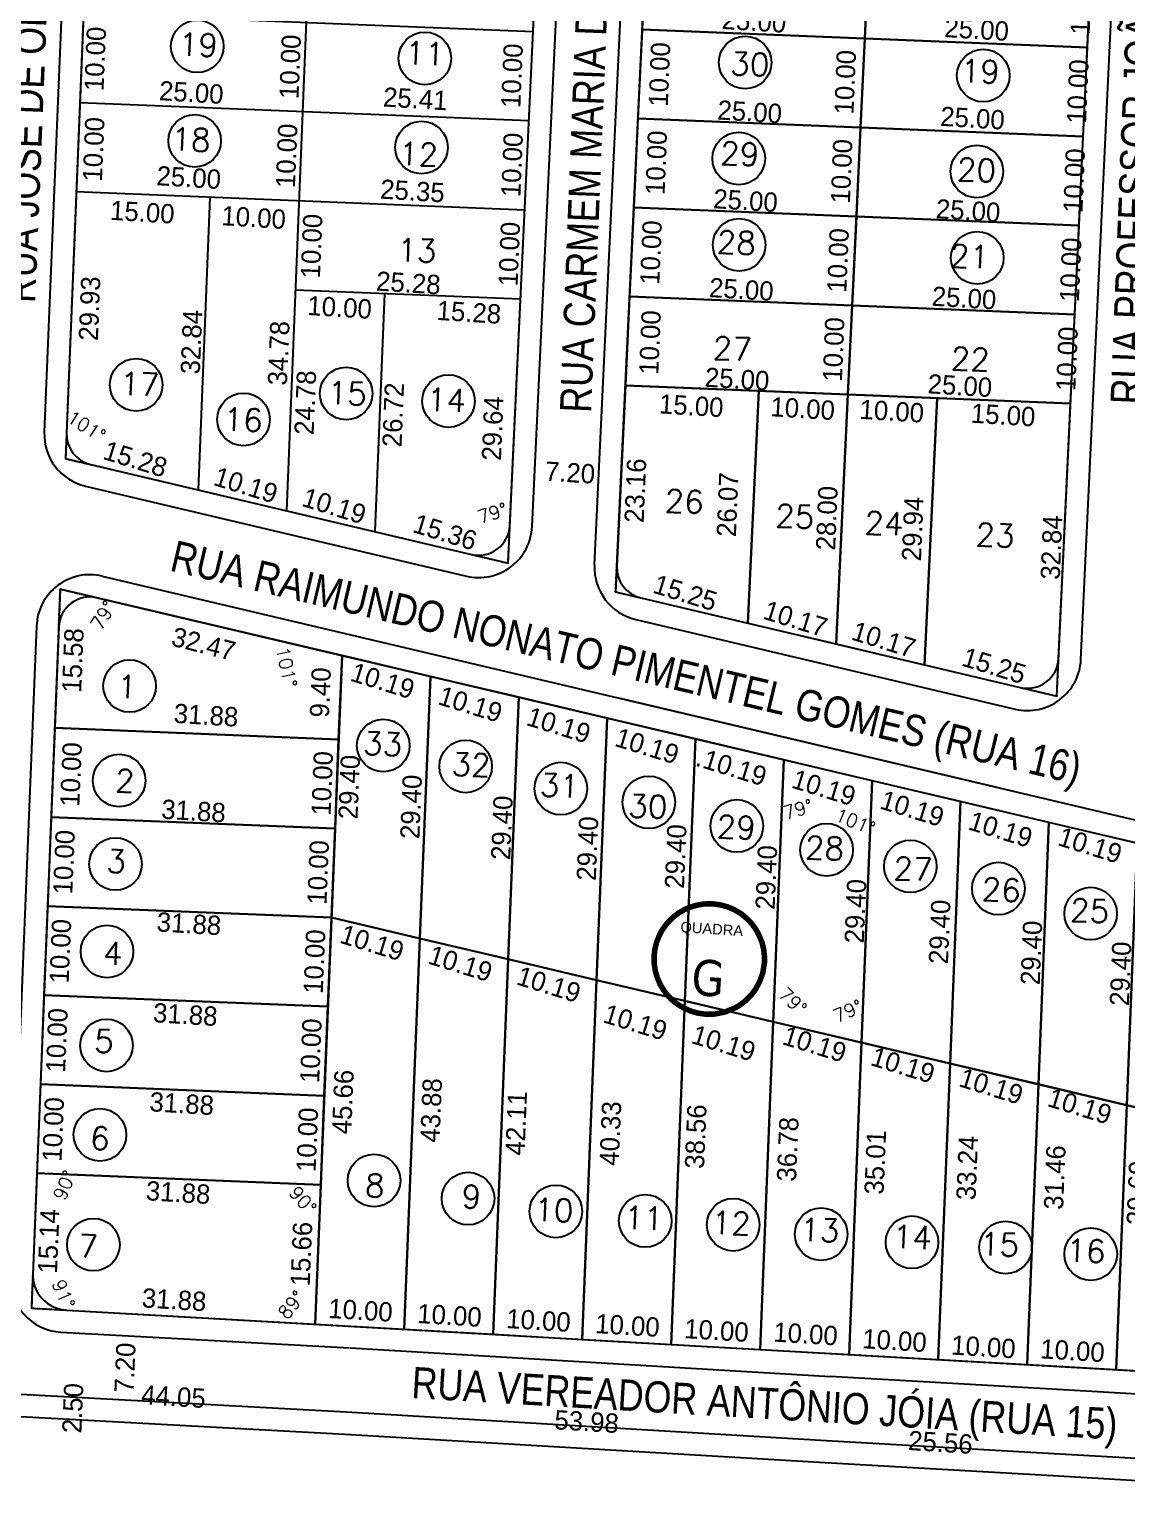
# Model space of a CAD drawing. Header units: millimetres. Extents: x 1794 to 8081, y 409 to 2272.
# Drawn here: x 5347.9 to 5471, y 439.4 to 603.6 of the extents above; entities that cross this region are included whole.
import ezdxf
from ezdxf.enums import TextEntityAlignment as Align

# ---------------------------------------------------------------- set-up
doc = ezdxf.new("R2010")
doc.units = ezdxf.units.MM
doc.linetypes.add('HIDDEN', pattern=[0.375, 0.25, -0.125])
for name, color, linetype in [('03 - CALÇADA', 1, 'Continuous'), ('BOUNDARY A.VERDES', 102, 'Continuous'), ('BOUNDARY LOTES', 2, 'Continuous'), ('boundary quadras', 232, 'Continuous'), ('COT', 8, 'Continuous'), ('Cota', 8, 'Continuous'), ('CURVA_ESQ', 4, 'Continuous'), ('IND_QDª', 6, 'Continuous'), ('LOTE', 2, 'Continuous'), ('NºLOTES', 9, 'Continuous'), ('PROJEÇÃO', 8, 'HIDDEN'), ('QDª', 4, 'Continuous'), ('texto - ruas', 2, 'Continuous')]:
    doc.layers.add(name, color=color, linetype=linetype)
doc.styles.add('arcad1', font='romans.shx')
doc.styles.add('FUTURA', font='')
doc.styles.add('style1', font='tahoma.ttf')
doc.styles.add('T', font='ARIALN.TTF')
doc.styles.get('FUTURA').set_extended_font_data('Futura Lt BT')
doc.dimstyles.new('REGIS', dxfattribs={"dimtxt": 1.5, "dimasz": 0.12, "dimexe": 0, "dimexo": 0, "dimgap": 0, "dimtad": 0, "dimzin": 4, "dimdsep": 46, "dimtxsty": 'arcad1', "dimblk1": 'BOLA', "dimblk2": 'BOLA', "dimsah": 1, "dimcen": 0.12, "dimse1": 1, "dimse2": 1, "dimsd1": 1, "dimsd2": 1, "dimclrd": 256, "dimclre": 8, "dimclrt": 1, "dimadec": 0, "dimazin": 0, "dimtfac": 1.2, "dimtix": 1, "dimtmove": 2, "dimatfit": 3, "dimldrblk": 'BOLA', "dimfxl": 0, "dimfxlon": 1, "dimtvp": 2, "dimtolj": 1, "dimtzin": 4, "dimarcsym": 0})

# ---------------------------------------------------------------- blocks, each defined once
blk = doc.blocks.new('NUM_quadra-flat-2')
at = {"color": 6, "const_width": 0.62}
blk.add_lwpolyline([(0.01, 6.2), (-0.63, 6.17), (-1.38, 6.04), (-2.02, 5.86), (-2.66, 5.6), (-3.4, 5.19), (-3.95, 4.78), (-4.43, 4.34), (-4.78, 3.95), (-5.26, 3.29), (-5.57, 2.73), (-5.9, 1.91), (-6.09, 1.17), (-6.19, 0.42), (-6.18, -0.51), (-6.06, -1.31), (-5.85, -2.04), (-5.52, -2.83), (-5.05, -3.6), (-4.6, -4.16), (-4.11, -4.65), (-3.6, -5.05), (-2.96, -5.45), (-2.05, -5.85), (-1.36, -6.05), (-0.42, -6.19), (0.54, -6.18), (1.7, -5.96), (2.95, -5.46), (3.5, -5.12), (4.05, -4.69), (4.74, -4), (5.16, -3.44), (5.63, -2.59), (5.99, -1.61), (6.19, -0.42), (6.2, 0.21), (6.11, 1.05), (5.94, 1.79), (5.59, 2.67), (5.3, 3.21), (4.84, 3.88), (4.3, 4.47), (3.65, 5.02), (2.81, 5.53), (2.06, 5.85), (1.25, 6.07), (0.42, 6.19)], close=True, dxfattribs=at)
at = {"layer": 'IND_QDª'}
blk.add_circle((0, 0), 6.2, dxfattribs=at)
at = {"color": 3, "insert": (-3.17, 4.21), "char_height": 1.1781, "width": 8.2563, "attachment_point": 1, "rotation": 356.0731, "style": 'style1'}
blk.add_mtext('\\fArial|b0|i0|c0|p34;QUADRA', dxfattribs=at)
at = {"color": 3, "style": 'style1'}
blk.add_attdef('00', text='', height=4.03, rotation=356.0731, dxfattribs=at).set_placement((-0.28, -4.13), align=Align.CENTER)
blk = doc.blocks.new('*D2234')
at = {"layer": 'Defpoints', "color": 0}
for p in [(5397.52, 547.16), (5401.84, 547.94), (5397.54, 544.7), (5401.64, 543.73), (5401.64, 543.73)]:
    blk.add_point(p, dxfattribs=at)
at = {"layer": 'Cota', "color": 1, "insert": (5399.88, 549.34), "char_height": 1.5, "attachment_point": 5, "rotation": 17.4393, "style": 'arcad1'}
blk.add_mtext('\\A1;79°', dxfattribs=at)
blk = doc.blocks.new('BOLA')
for p, q in [((-1, 0), (1, 0)), ((0, -1), (0, 1))]:
    blk.add_line(p, q)
blk.add_circle((0, 0), 0.3)
blk = doc.blocks.new('*D2235')
at = {"layer": 'Defpoints', "color": 0}
for p in [(5352.1, 558.33), (5351.98, 555.45), (5351.98, 555.45), (5354.71, 556.46), (5354.79, 554.79)]:
    blk.add_point(p, dxfattribs=at)
at = {"layer": 'Cota', "color": 1, "insert": (5354.32, 559.07), "char_height": 1.5, "attachment_point": 5, "rotation": 327.1439, "style": 'arcad1'}
blk.add_mtext('\\A1;101°', dxfattribs=at)
blk = doc.blocks.new('*D2252')
at = {"layer": 'Defpoints', "color": 0}
for p in [(5351.39, 540.81), (5350.53, 463.88), (5348.15, 460.15), (5348.15, 460.15), (5497.08, 451.71)]:
    blk.add_point(p, dxfattribs=at)
at = {"layer": 'Cota', "color": 1, "insert": (5351.77, 461.73), "char_height": 1.5, "attachment_point": 5, "rotation": 293.5002, "style": 'arcad1'}
blk.add_mtext('\\A1;91°', dxfattribs=at)
blk = doc.blocks.new('*D2253')
at = {"layer": 'Defpoints', "color": 0}
for p in [(5351.39, 540.81), (5348.76, 475.28), (5380.61, 474), (5351.21, 470.61), (5348.15, 460.15)]:
    blk.add_point(p, dxfattribs=at)
at = {"layer": 'Cota', "color": 1, "insert": (5351.87, 473.94), "char_height": 1.5, "attachment_point": 5, "rotation": 66.677, "style": 'arcad1'}
blk.add_mtext('\\A1;90°', dxfattribs=at)
blk = doc.blocks.new('*D2254')
at = {"layer": 'Defpoints', "color": 0}
for p in [(5348.76, 475.28), (5380.61, 474), (5380.61, 474), (5377.35, 468.85), (5379.98, 458.35)]:
    blk.add_point(p, dxfattribs=at)
at = {"layer": 'Cota', "color": 1, "insert": (5378.6, 472.27), "char_height": 1.5, "attachment_point": 5, "rotation": 310.6517, "style": 'arcad1'}
blk.add_mtext('\\A1;90°', dxfattribs=at)
blk = doc.blocks.new('*D2255')
at = {"layer": 'Defpoints', "color": 0}
for p in [(5380.61, 474), (5377.82, 462.52), (5348.15, 460.15), (5379.98, 458.35), (5497.08, 451.71)]:
    blk.add_point(p, dxfattribs=at)
at = {"layer": 'Cota', "color": 1, "insert": (5377.32, 460.53), "char_height": 1.5, "attachment_point": 5, "rotation": 50.6636, "style": 'arcad1'}
blk.add_mtext('\\A1;89°', dxfattribs=at)
blk = doc.blocks.new('*D2258')
at = {"layer": 'Defpoints', "color": 0}
for p in [(5351.39, 540.81), (5351.39, 540.81), (5353.82, 535.37), (5482.14, 509.97), (5348.15, 460.15)]:
    blk.add_point(p, dxfattribs=at)
at = {"layer": 'Cota', "color": 1, "insert": (5356.2, 537.87), "char_height": 1.5, "attachment_point": 5, "rotation": 58.5243, "style": 'arcad1'}
blk.add_mtext('\\A1;79°', dxfattribs=at)
blk = doc.blocks.new('*D2259')
at = {"layer": 'Defpoints', "color": 0}
for p in [(5351.39, 540.81), (5383, 533.36), (5378.58, 527.26), (5382.62, 523.96), (5482.14, 509.97)]:
    blk.add_point(p, dxfattribs=at)
at = {"layer": 'Cota', "color": 1, "insert": (5376.79, 532.07), "char_height": 1.5, "attachment_point": 5, "rotation": 281.7128, "style": 'arcad1'}
blk.add_mtext('\\A1;101°', dxfattribs=at)
blk = doc.blocks.new('*D2220')
at = {"layer": 'Defpoints', "color": 0}
for p in [(5381.81, 701.37), (5415.11, 700.15), (5411.82, 694.92), (5714.89, 689.14), (5404.83, 444.83)]:
    blk.add_point(p, dxfattribs=at)
at = {"layer": 'Cota', "color": 1, "insert": (5411.89, 698.11), "char_height": 1.5, "attachment_point": 5, "rotation": 302.3666, "style": 'arcad1'}
blk.add_mtext('\\A1;90°', dxfattribs=at)
blk = doc.blocks.new('*D2221')
at = {"layer": 'Defpoints', "color": 0}
for p in [(5318.58, 703.91), (5351.89, 702.69), (5357.04, 699.45), (5651.67, 691.69), (5341.6, 447.38)]:
    blk.add_point(p, dxfattribs=at)
at = {"layer": 'Cota', "color": 1, "insert": (5354.39, 699.93), "char_height": 1.5, "attachment_point": 5, "rotation": 42.1799, "style": 'arcad1'}
blk.add_mtext('\\A1;90°', dxfattribs=at)
blk = doc.blocks.new('*D2222')
at = {"layer": 'Defpoints', "color": 0}
for p in [(5318.58, 703.91), (5351.89, 702.69), (5348.59, 697.47), (5651.67, 691.69), (5341.6, 447.38)]:
    blk.add_point(p, dxfattribs=at)
at = {"layer": 'Cota', "color": 1, "insert": (5348.67, 700.65), "char_height": 1.5, "attachment_point": 5, "rotation": 302.3666, "style": 'arcad1'}
blk.add_mtext('\\A1;90°', dxfattribs=at)
blk = doc.blocks.new('*D2224')
at = {"layer": 'Defpoints', "color": 0}
for p in [(5255.36, 706.46), (5288.66, 705.24), (5293.82, 702), (5588.44, 694.24), (5278.38, 449.93)]:
    blk.add_point(p, dxfattribs=at)
at = {"layer": 'Cota', "color": 1, "insert": (5291.17, 702.47), "char_height": 1.5, "attachment_point": 5, "rotation": 42.1799, "style": 'arcad1'}
blk.add_mtext('\\A1;90°', dxfattribs=at)
blk = doc.blocks.new('*D2271')
at = {"layer": 'Defpoints', "color": 0}
for p in [(5442.48, 519.32), (5431.39, 492.28), (5438.87, 491.95), (5441.3, 489.94), (5441.3, 489.94)]:
    blk.add_point(p, dxfattribs=at)
at = {"layer": 'COT', "color": 1, "insert": (5439.75, 493.48), "char_height": 1.5, "attachment_point": 5, "rotation": 23.6084, "style": 'arcad1'}
blk.add_mtext('\\A1;79°', dxfattribs=at)
blk = doc.blocks.new('*D2272')
at = {"layer": 'Defpoints', "color": 0}
for p in [(5432.57, 521.66), (5431.39, 492.28), (5431.39, 492.28), (5431.39, 492.28), (5441.3, 489.94)]:
    blk.add_point(p, dxfattribs=at)
at = {"layer": 'COT', "color": 1, "insert": (5433.57, 494.59), "char_height": 1.5, "attachment_point": 5, "rotation": 316.5824, "style": 'arcad1'}
blk.add_mtext('\\A1;79°', dxfattribs=at)
blk = doc.blocks.new('*D2273')
at = {"layer": 'Defpoints', "color": 0}
for p in [(5351.39, 540.81), (5432.57, 521.66), (5436.85, 518.12), (5482.14, 509.97), (5431.39, 492.28)]:
    blk.add_point(p, dxfattribs=at)
at = {"layer": 'COT', "color": 1, "insert": (5434.17, 516.12), "char_height": 1.5, "attachment_point": 5, "rotation": 16.0696, "style": 'arcad1'}
blk.add_mtext('\\A1;79°', dxfattribs=at)
blk = doc.blocks.new('*D2274')
at = {"layer": 'Defpoints', "color": 0}
for p in [(5351.39, 540.81), (5442.48, 519.32), (5436.53, 517.11), (5482.14, 509.97), (5441.3, 489.94)]:
    blk.add_point(p, dxfattribs=at)
at = {"layer": 'COT', "color": 1, "insert": (5440.58, 514.72), "char_height": 1.5, "attachment_point": 5, "rotation": 337.5139, "style": 'arcad1'}
blk.add_mtext('\\A1;101°', dxfattribs=at)

msp = doc.modelspace()

# ---------------------------------------------------------------- linework, layer by layer
at = {"layer": '03 - CALÇADA'}
for p, q in [((5411.338, 543.521), (5421.774, 765.063)), ((5404.333, 547.827), (5411.055, 690.66)), ((5339.476, 450.91), (5383.46, 448.528)), ((5383.474, 448.527), (5437.365, 445.318))]:
    msp.add_line(p, q, dxfattribs=at)
at = {"layer": '03 - CALÇADA', "linetype": 'Continuous'}
for p, q in [((5465.899, 532.912), (5476.727, 762.771)), ((5355.057, 692.957), (5349.603, 558.434)), ((5354.22, 552.353), (5396.962, 542.269)), ((5356.099, 542.272), (5482.475, 512.458)), ((5415.954, 537.399), (5458.528, 527.355)), ((5348.726, 536.674), (5345.787, 463.704)), ((5413.887, 528.639), (5456.462, 518.595)), ((5422.837, 526.528), (5482.475, 512.458)), ((5351.457, 457.472), (5383.85, 455.717)), ((5383.902, 455.714), (5437.793, 452.505)), ((5437.768, 452.506), (5463.286, 451.051)), ((5463.286, 451.051), (5518.101, 447.926)), ((5437.358, 445.318), (5462.876, 443.863)), ((5462.876, 443.863), (5496.519, 441.945))]:
    msp.add_line(p, q, dxfattribs=at)
for centre, start, end in [((5355.598, 558.192), 177.69311, 256.72579), ((5398.34, 548.109), 256.72579, 357.30299), ((5354.721, 536.432), 76.72579, 177.69311), ((5459.906, 533.194), 256.72579, 357.30299), ((5351.782, 463.463), 177.69311, 266.90021)]:
    msp.add_arc(centre, 6, start, end, dxfattribs=at)
at = {"layer": '03 - CALÇADA'}
msp.add_arc((5417.332, 543.238), 6, 177.30299, 256.72579, dxfattribs=at)
at = {"layer": 'BOUNDARY A.VERDES'}
for p, q in [((5339.34, 448.414), (5383.325, 446.032)), ((5383.325, 446.032), (5437.216, 442.822)), ((5437.216, 442.822), (5462.733, 441.367)), ((5462.733, 441.367), (5496.376, 439.449))]:
    msp.add_line(p, q, dxfattribs=at)
at = {"layer": 'BOUNDARY LOTES'}
for points in [[(5442.122, 612.582), (5417.141, 613.587), (5416.671, 603.597), (5441.651, 602.593)], [(5467.102, 611.577), (5442.122, 612.582), (5441.651, 602.593), (5466.632, 601.588)], [(5441.651, 602.593), (5416.671, 603.597), (5416.2, 593.608), (5441.181, 592.604)], [(5466.632, 601.588), (5441.651, 602.593), (5441.181, 592.604), (5466.161, 591.599)], [(5441.181, 592.604), (5416.2, 593.608), (5415.73, 583.619), (5440.71, 582.614)], [(5466.161, 591.599), (5441.181, 592.604), (5440.71, 582.614), (5465.691, 581.61)], [(5440.71, 582.614), (5415.73, 583.619), (5415.259, 573.63), (5440.24, 572.625)], [(5465.691, 581.61), (5440.71, 582.614), (5440.24, 572.625), (5465.22, 571.621)], [(5440.24, 572.625), (5415.259, 573.63), (5414.789, 563.641), (5439.769, 562.636)], [(5465.22, 571.621), (5440.24, 572.625), (5439.769, 562.636), (5464.75, 561.631)], [(5429.777, 563.038), (5414.789, 563.641), (5413.835, 543.403), (5413.699, 540.499), (5416.528, 539.832), (5428.55, 536.996)], [(5439.769, 562.636), (5429.777, 563.038), (5428.55, 536.996), (5438.451, 534.66)], [(5449.761, 562.234), (5439.769, 562.636), (5438.451, 534.66), (5448.352, 532.324)], [(5464.75, 561.631), (5449.761, 562.234), (5448.352, 532.324), (5459.102, 529.788), (5463.204, 528.82), (5463.402, 533.03)], [(5383.002, 533.357), (5351.395, 540.813), (5350.768, 525.241), (5382.623, 523.958)], [(5392.916, 531.018), (5383.002, 533.357), (5382.623, 523.958), (5382.22, 513.966), (5381.818, 503.974), (5391.732, 501.635)], [(5402.829, 528.679), (5392.916, 531.018), (5391.732, 501.635), (5401.646, 499.296)], [(5412.743, 526.34), (5402.829, 528.679), (5401.646, 499.296), (5411.56, 496.957)], [(5422.657, 524.001), (5412.743, 526.34), (5411.56, 496.957), (5421.474, 494.619)], [(5382.623, 523.958), (5350.768, 525.241), (5350.365, 515.249), (5382.22, 513.966)], [(5432.571, 521.663), (5422.657, 524.001), (5421.474, 494.619), (5431.387, 492.28)], [(5442.485, 519.324), (5432.571, 521.663), (5431.387, 492.28), (5441.301, 489.941)], [(5452.399, 516.985), (5442.485, 519.324), (5441.301, 489.941), (5451.215, 487.602)], [(5462.313, 514.646), (5452.399, 516.985), (5451.215, 487.602), (5461.129, 485.263)], [(5382.22, 513.966), (5350.365, 515.249), (5349.963, 505.257), (5381.818, 503.974)], [(5472.227, 512.307), (5462.313, 514.646), (5461.129, 485.263), (5471.043, 482.924)], [(5482.141, 509.968), (5472.227, 512.307), (5471.043, 482.924), (5480.957, 480.586)], [(5381.818, 503.974), (5349.963, 505.257), (5349.56, 495.265), (5381.415, 493.982)], [(5391.732, 501.635), (5381.818, 503.974), (5381.415, 493.982), (5381.013, 483.99), (5380.61, 473.998), (5379.98, 458.35), (5389.965, 457.784)], [(5401.646, 499.296), (5391.732, 501.635), (5389.965, 457.784), (5399.951, 457.218)], [(5411.56, 496.957), (5401.646, 499.296), (5399.951, 457.218), (5409.936, 456.652)], [(5421.474, 494.619), (5411.56, 496.957), (5409.936, 456.652), (5419.921, 456.086)], [(5349.56, 495.265), (5349.158, 485.273), (5381.013, 483.99), (5381.415, 493.982)], [(5431.387, 492.28), (5421.474, 494.619), (5419.921, 456.086), (5429.907, 455.52)], [(5441.301, 489.941), (5431.387, 492.28), (5429.907, 455.52), (5439.892, 454.954)], [(5451.215, 487.602), (5441.301, 489.941), (5439.892, 454.954), (5449.877, 454.388)], [(5461.129, 485.263), (5451.215, 487.602), (5449.877, 454.388), (5459.862, 453.822)], [(5381.013, 483.99), (5349.158, 485.273), (5348.755, 475.281), (5380.61, 473.998)], [(5471.043, 482.924), (5461.129, 485.263), (5459.862, 453.822), (5469.848, 453.256)], [(5480.957, 480.586), (5471.043, 482.924), (5469.848, 453.256), (5479.833, 452.69)], [(5380.61, 473.998), (5348.755, 475.281), (5348.146, 460.155), (5379.98, 458.35)]]:
    msp.add_lwpolyline(points, close=True, dxfattribs=at)
at = {"layer": 'boundary quadras'}
for points in [[(5424.435, 768.418), (5413.699, 540.499), (5463.204, 528.82), (5474.396, 766.409), (5424.435, 768.418)], [(5357.695, 696.353), (5351.985, 555.449), (5401.638, 543.735), (5408.723, 694.297), (5357.695, 696.353)], [(5351.395, 540.813), (5348.146, 460.155), (5497.076, 451.713), (5521.777, 450.312), (5524.515, 508.453), (5482.141, 509.968), (5351.395, 540.813)]]:
    msp.add_lwpolyline(points, dxfattribs=at)
at = {"layer": 'COT'}
for p, q in [((5381.818, 503.974), (5383.002, 533.357)), ((5349.963, 505.257), (5381.818, 503.974)), ((5381.818, 503.974), (5391.732, 501.635)), ((5391.732, 501.635), (5401.646, 499.296)), ((5431.387, 492.28), (5429.907, 455.52)), ((5379.98, 458.35), (5389.965, 457.784))]:
    msp.add_line(p, q, dxfattribs=at)
at = {"layer": 'Cota'}
for centre in [(5366.763, 601.698), (5392.3, 600.349), (5428.235, 599.881), (5454.948, 598.421), (5366.473, 591.1), (5391.921, 590.349), (5427.512, 589.119), (5454.225, 587.66), (5427.559, 579.431), (5454.272, 577.972), (5359.9, 563.73), (5383.467, 562.758), (5394.951, 561.911), (5371.954, 559.848), (5359.17, 529.945, 86), (5387.632, 523.265, 86), (5396.872, 520.927, 86), (5357.994, 519.345, 86), (5407.545, 518.438, 86), (5417.418, 516.897, 86), (5427.296, 514.245, 86), (5437.368, 511.575, 86), (5357.593, 509.975, 86), (5446.765, 509.714, 86), (5456.643, 507.22, 86), (5466.999, 504.411, 86), (5356.636, 500.157, 86), (5356.576, 489.631, 86), (5355.844, 479.59, 86), (5386.594, 474.479, 86), (5397.144, 472.446, 86), (5406.995, 471.005, 86), (5417.024, 469.942, 86), (5426.892, 469.513, 86), (5436.762, 468.45, 86), (5355.109, 467.275, 86), (5446.95, 467.546, 86), (5457.455, 466.962, 86), (5467.006, 466.215, 86)]:
    msp.add_circle(centre, 2.951, dxfattribs=at)
at = {"layer": 'CURVA_ESQ'}
for centre, radius, start, end in [((5355.598, 558.192), 3.5, 177.69311, 256.72579), ((5398.34, 548.109), 3.5, 256.72579, 357.30299), ((5417.332, 543.238), 3.5, 177.30299, 256.72579), ((5459.906, 533.194), 3.5, 256.72579, 357.30299), ((5352.301, 463.935), 4, 177.69311, 266.90021)]:
    msp.add_arc(centre, radius, start, end, dxfattribs=at)
at = {"layer": 'LOTE'}
for p, q in [((5438.451, 534.66), (5449.415, 767.414)), ((5382.641, 695.348), (5376.769, 549.602)), ((5404.439, 603.316), (5353.995, 605.348)), ((5466.632, 601.588), (5416.671, 603.597)), ((5403.97, 593.327), (5353.592, 595.356)), ((5466.161, 591.599), (5416.2, 593.608)), ((5403.5, 583.338), (5353.19, 585.365)), ((5368.178, 584.761), (5366.855, 551.941)), ((5368.178, 584.761), (5366.855, 551.941)), ((5465.691, 581.61), (5415.73, 583.619)), ((5403.03, 573.349), (5377.767, 574.366)), ((5387.759, 573.964), (5386.683, 547.263)), ((5387.759, 573.964), (5386.754, 549.027)), ((5465.22, 571.621), (5415.259, 573.63)), ((5464.75, 561.631), (5414.789, 563.641)), ((5428.55, 536.996), (5429.777, 563.038)), ((5448.352, 532.324), (5449.761, 562.234)), ((5383.002, 533.357), (5379.98, 458.35)), ((5392.916, 531.018), (5391.732, 501.635)), ((5402.829, 528.679), (5401.646, 499.296)), ((5412.743, 526.34), (5411.56, 496.957)), ((5382.623, 523.958), (5350.768, 525.241)), ((5422.657, 524.001), (5421.474, 494.619)), ((5432.571, 521.663), (5431.387, 492.28)), ((5442.485, 519.324), (5441.301, 489.941)), ((5452.399, 516.985), (5451.215, 487.602)), ((5382.22, 513.966), (5350.365, 515.249)), ((5462.313, 514.646), (5461.129, 485.263)), ((5472.227, 512.307), (5471.043, 482.924)), ((5381.818, 503.974), (5349.963, 505.257)), ((5381.818, 503.974), (5480.957, 480.586)), ((5391.732, 501.635), (5389.965, 457.784)), ((5401.646, 499.296), (5399.951, 457.218)), ((5411.56, 496.957), (5409.934, 456.598)), ((5381.415, 493.982), (5349.56, 495.265)), ((5421.474, 494.619), (5419.919, 456.028)), ((5431.387, 492.28), (5429.908, 455.52)), ((5441.301, 489.941), (5439.892, 454.954)), ((5451.215, 487.602), (5449.877, 454.388)), ((5381.013, 483.99), (5349.158, 485.273)), ((5461.129, 485.263), (5459.862, 453.822)), ((5471.043, 482.924), (5469.848, 453.256)), ((5380.61, 473.998), (5348.755, 475.281))]:
    msp.add_line(p, q, dxfattribs=at)
at = {"layer": 'PROJEÇÃO', "ltscale": 0.2}
for p, q in [((5352.101, 558.333), (5351.985, 555.449)), ((5351.985, 555.449), (5354.794, 554.786)), ((5401.638, 543.735), (5401.836, 547.944)), ((5397.536, 544.703), (5401.638, 543.735)), ((5413.699, 540.499), (5413.835, 543.403)), ((5413.699, 540.499), (5416.528, 539.832)), ((5463.204, 528.82), (5463.402, 533.03)), ((5459.102, 529.788), (5463.204, 528.82)), ((5348.304, 464.096), (5348.146, 460.155)), ((5348.146, 460.155), (5352.085, 459.941))]:
    msp.add_line(p, q, dxfattribs=at)
msp.add_lwpolyline([(5351.224, 536.573), (5351.395, 540.813), (5355.525, 539.839)], dxfattribs=at)
at = {"layer": 'QDª'}
for p, q in [((5413.835, 543.403), (5424.252, 764.524)), ((5463.402, 533.03), (5474.216, 762.594)), ((5357.416, 690.279), (5352.101, 558.333)), ((5401.836, 547.944), (5408.431, 688.224)), ((5354.794, 554.786), (5397.536, 544.703)), ((5355.525, 539.839), (5482.141, 509.968)), ((5416.528, 539.832), (5459.102, 529.788)), ((5351.224, 536.573), (5348.146, 460.155)), ((5348.146, 460.155), (5518.249, 450.512))]:
    msp.add_line(p, q, dxfattribs=at)
msp.add_arc((5354.721, 536.432), 3.5, 76.72579, 177.69311, dxfattribs=at)

# ---------------------------------------------------------------- block references
at = {"layer": 'IND_QDª', "rotation": 0.2812192389329211}
msp.add_blockref('NUM_quadra-flat-2', (5424.207, 499.319), dxfattribs=at).add_auto_attribs({'00': 'G'})

# ---------------------------------------------------------------- texts
at = {"layer": 'Cota', "color": 1, "char_height": 2.16, "attachment_point": 5, "style": 'FUTURA'}
for s, insert, rotation in [('\\A1;10.00', (5465.96, 606.619), 87.63641), ('\\A1;25.00', (5429.227, 604.499), 356.4911), ('\\A1;25.00', (5454.212, 603.586), 356.4911), ('\\A1;10.00', (5355.325, 600.291), 87.63641), ('\\A1;10.00', (5377.199, 599.409), 87.63641), ('\\A1;10.00', (5402.092, 598.407), 87.63641), ('\\A1;10.00', (5418.633, 598.552), 87.63641), ('\\A1;10.00', (5439.467, 597.677), 87.63641), ('\\A1;10.00', (5465.559, 596.627), 87.63641), ('\\A1;25.00', (5366.097, 596.512), 356.4911), ('\\A1;25.41', (5391.232, 595.803), 356.4911), ('\\A1;25.00', (5428.749, 594.342), 356.4911), ('\\A1;25.00', (5453.743, 593.633), 356.4911), ('\\A1;10.00', (5355.147, 590.149), 87.63641), ('\\A1;10.00', (5376.797, 589.418), 87.63641), ('\\A1;10.00', (5402.096, 588.398), 87.63641), ('\\A1;10.00', (5418.271, 588.642), 87.63641), ('\\A1;10.00', (5439.065, 587.685), 87.63641), ('\\A1;10.00', (5465.157, 586.635), 87.63641), ('\\A1;25.00', (5365.811, 586.972), 356.4911), ('\\A1;25.35', (5390.911, 585.469), 356.4911), ('\\A1;25.00', (5428.28, 584.389), 356.4911), ('\\A1;25.00', (5453.254, 583.258), 356.4911), ('\\A1;15.00', (5360.604, 583.088), 356.4911), ('\\A1;10.00', (5373.09, 582.486), 356.4911), ('\\A1;10.00', (5379.604, 579.296), 87.63641), ('\\A1;10.00', (5401.779, 578.403), 87.63641), ('\\A1;10.00', (5417.681, 578.567), 87.63641), ('\\A1;10.00', (5438.663, 577.693), 87.63641), ('\\A1;10.00', (5464.755, 576.643), 87.63641), ('\\A1;25.28', (5390.451, 575.149), 356.4911), ('\\A1;29.93', (5354.69, 572.289), 87.63641), ('\\A1;25.00', (5427.81, 574.421), 356.4911), ('\\A1;25.00', (5452.793, 573.453), 356.4911), ('\\A1;10.00', (5382.737, 572.412), 356.4911), ('\\A1;15.28', (5397.244, 571.857), 356.4911), ('\\A1;32.84', (5366.127, 568.527), 87.63641), ('\\A1;10.00', (5417.57, 568.48), 87.63641), ('\\A1;34.78', (5375.905, 567.281), 87.63641), ('\\A1;10.00', (5438.168, 567.705), 87.63641), ('\\A1;10.00', (5464.353, 566.651), 87.63641), ('\\A1;24.78', (5378.897, 561.73), 87.63641), ('\\A1;25.00', (5427.337, 564.366), 356.4911), ('\\A1;25.00', (5452.33, 563.626), 356.4911), ('\\A1;26.72', (5388.756, 560.361), 87.63641), ('\\A1;29.64', (5399.915, 558.84), 87.63641), ('\\A1;15.00', (5422.19, 561.379), 356.4911), ('\\A1;10.00', (5434.689, 561.055), 356.4911), ('\\A1;10.00', (5444.686, 560.764), 356.4911), ('\\A1;15.00', (5457.18, 560.331), 356.4911), ('\\A1;15.28', (5359.822, 555.398), 342.93567), ('\\A1;7.20', (5408.587, 553.872), 356.4911), ('\\A1;23.16', (5415.928, 551.864), 87.63641), ('\\A1;10.19', (5372.214, 552.474), 342.93567), ('\\A1;26.07', (5426.273, 550.289), 87.63641), ('\\A1;10.19', (5382.128, 550.135), 342.93567), ('\\A1;28.00', (5437.407, 548.779), 87.63641), ('\\A1;29.94', (5447.042, 547.56), 87.63641), ('\\A1;15.36', (5394.562, 547.202), 342.93567), ('\\A1;32.84', (5462.615, 545.487), 87.63641), ('\\A1;15.25', (5421.513, 540.396), 342.93567), ('\\A1;10.17', (5433.89, 537.476), 342.93567), ('\\A1;10.17', (5443.791, 535.14), 342.93567), ('\\A1;15.58', (5352.815, 532.819), 87.63641), ('\\A1;32.47', (5367.474, 534.658), 345.81799), ('\\A1;15.25', (5456.167, 532.221), 342.93567), ('\\A1;9.40', (5380.582, 529.223), 87.63641), ('\\A1;10.19', (5387.566, 530.524), 342.93567), ('\\A1;10.19', (5397.409, 527.885), 342.93567), ('\\A1;31.88', (5367.749, 526.66), 356.4911), ('\\A1;10.19', (5407.323, 525.547), 342.93567), ('\\A1;10.19', (5417.237, 523.208), 342.93567), ('\\A1;10.00', (5352.613, 520.024), 87.63641), ('\\A1;10.00', (5380.796, 519.027), 87.63641), ('\\A1;29.40', (5383.821, 518.609), 87.63641), ('\\A1;.10.19', (5426.692, 520.879, -86), 342.93567), ('\\A1;10.19', (5437.065, 518.53), 342.93567), ('\\A1;29.40', (5390.765, 516.389), 87.63641), ('\\A1;31.88', (5366.346, 515.917), 356.4911), ('\\A1;29.40', (5400.953, 514.039), 87.63641), ('\\A1;10.19', (5446.979, 516.191), 342.93567), ('\\A1;10.19', (5456.893, 513.852), 342.93567), ('\\A1;29.40', (5410.556, 511.713), 87.63641), ('\\A1;29.40', (5420.451, 510.827), 87.63641), ('\\A1;10.19', (5466.938, 512.071), 342.93567), ('\\A1;10.00', (5351.82, 510.186), 87.63641), ('\\A1;10.00', (5380.339, 509.038), 87.63641), ('\\A1;29.40', (5430.62, 508.478), 87.63641), ('\\A1;29.40', (5440.62, 504.684), 87.63641), ('\\A1;29.40', (5450.065, 502.364), 87.63641), ('\\A1;31.88', (5365.836, 503.269), 356.4911), ('\\A1;10.00', (5351.417, 500.195), 87.63641), ('\\A1;10.00', (5379.923, 499.028), 87.63641), ('\\A1;10.19', (5386.381, 501.134), 342.93567), ('\\A1;29.40', (5460.365, 500.009), 87.63641), ('\\A1;29.40', (5470.367, 497.667), 87.63641), ('\\A1;10.19', (5396.295, 498.795), 342.93567), ('\\A1;10.19', (5406.209, 496.456), 342.93567), ('\\A1;31.88', (5365.426, 493.081), 356.4911), ('\\A1;10.00', (5351.015, 490.203), 87.63641), ('\\A1;10.00', (5379.52, 489.036), 87.63641), ('\\A1;10.19', (5415.908, 492.217), 342.93567), ('\\A1;10.19', (5425.826, 489.877), 342.93567), ('\\A1;10.19', (5436.025, 489.756), 342.93567), ('\\A1;10.19', (5445.936, 487.404), 342.93567), ('\\A1;45.66', (5383.108, 483.284), 87.63641), ('\\A1;10.19', (5455.842, 485.034), 342.93567), ('\\A1;31.88', (5365.023, 483.089), 356.4911), ('\\A1;43.88', (5393.017, 482.342), 87.63641), ('\\A1;42.11', (5402.54, 480.894), 87.63641), ('\\A1;10.19', (5465.782, 482.806), 342.93567), ('\\A1;10.00', (5350.612, 480.211), 87.63641), ('\\A1;40.33', (5413.126, 479.753), 87.63641), ('\\A1;38.56', (5422.696, 479.409), 87.63641), ('\\A1;10.00', (5379.118, 479.044), 87.63641), ('\\A1;36.78', (5433.021, 477.974), 87.63641), ('\\A1;35.01', (5442.84, 476.518), 87.63641), ('\\A1;33.24', (5453.159, 475.885), 87.63641), ('\\A1;31.46', (5462.981, 474.823), 87.63641), ('\\A1;29.69', (5472.256, 473.072), 87.63641), ('\\A1;31.88', (5364.621, 473.112), 356.4911), ('\\A1;15.14', (5350.106, 467.651), 87.63641), ('\\A1;15.66', (5378.459, 466.23), 87.63641), ('\\A1;31.88', (5364.167, 461.087), 356.4911), ('\\A1;10.00', (5385.077, 459.902), 356.4911), ('\\A1;10.00', (5395.062, 459.336), 356.4911), ('\\A1;10.00', (5405.048, 458.77), 356.4911), ('\\A1;10.00', (5415.033, 458.204), 356.4911), ('\\A1;10.00', (5425.018, 457.638), 356.4911), ('\\A1;10.00', (5435.012, 457.253), 356.4911), ('\\A1;10.00', (5444.99, 456.506), 356.4911), ('\\A1;10.00', (5454.967, 455.794), 356.4911), ('\\A1;10.00', (5464.959, 455.374), 356.4911), ('\\A1;7.20', (5358.667, 453.476), 87.63641), ('\\A1;2.50', (5352.809, 448.936), 87.63641), ('\\A1;44.05', (5364.096, 450.231), 356.4911), ('\\A1;53.98', (5410.451, 447.421), 356.4911), ('\\A1;25.56', (5450.144, 445.09), 356.4911)]:
    msp.add_mtext(s, dxfattribs=dict(at, insert=insert, rotation=rotation))
at = {"layer": 'NºLOTES', "style": 'arcad1'}
for s, p in [('19', (5366.884, 601.876)), ('11', (5392.297, 600.91)), ('30', (5428.757, 599.71)), ('19', (5454.616, 598.89)), ('18', (5366.063, 591.248)), ('12', (5391.589, 589.6)), ('29', (5427.633, 589.639)), ('20', (5454.194, 587.83)), ('13', (5391.411, 578.81)), ('28', (5427.244, 579.686)), ('21', (5453.409, 578.136)), ('27', (5426.79, 567.784)), ('22', (5453.502, 566.615)), ('17', (5360.304, 563.798)), ('15', (5383.593, 562.784)), ('14', (5394.73, 562.032)), ('16', (5371.92, 559.819)), ('26', (5421.408, 550.648)), ('25', (5433.805, 548.977)), ('24', (5443.816, 548.186)), ('23', (5456.281, 546.864)), ('1', (5358.881, 529.85)), ('33', (5387.577, 523.454)), ('32', (5397.491, 521.115)), ('2', (5358.648, 519.307)), ('31', (5407.405, 518.777)), ('30', (5417.319, 516.438)), ('29', (5427.233, 514.099)), ('28', (5437.146, 511.76)), ('3', (5357.669, 510.287)), ('27', (5447.06, 509.421)), ('26', (5456.974, 507.082)), ('25', (5466.888, 504.744)), ('4', (5357.3, 499.949)), ('5', (5356.311, 490.106)), ('6', (5355.847, 479.209)), ('8', (5386.685, 473.91)), ('9', (5397.522, 472.655)), ('10', (5406.776, 471.162)), ('11', (5416.857, 470.26)), ('12', (5426.667, 469.691)), ('13', (5436.615, 468.915)), ('7', (5354.514, 467.092)), ('14', (5446.992, 468.121)), ('15', (5456.785, 467.307)), ('16', (5466.478, 466.591))]:
    msp.add_text(s, height=2.56, rotation=357.69311, dxfattribs=at).set_placement(p, align=Align.MIDDLE_CENTER)
at = {"layer": 'texto - ruas', "linetype": 'Continuous', "style": 'T'}
for s, rotation, p in [('RUA CARMEM MARIA DA PONTE SOUSA ARAÚJO (RUA 05)', 87.69839, (5410.939, 560.549)), ('RUA PROFESSOR JOÃO ALVES TEIXEIRA (RUA 06)', 87.69839, (5472.709, 561.476)), ('RUA JOSÉ DE OLIVEIRA CASTRO (RUA 04)', 87.69839, (5348.579, 572.871)), ('RUA RAIMUNDO NONATO PIMENTEL GOMES (RUA 16)', 346.72297, (5363.551, 542.915)), ('RUA VEREADOR ANTÔNIO JÓIA (RUA 15)', 356.61191, (5390.737, 450.084))]:
    msp.add_text(s, height=3.5, rotation=rotation, dxfattribs=at).set_placement(p)

# ---------------------------------------------------------------- dimensions: what is measured, and where the dimension line sits
at = {"layer": 'COT'}
for base, line1, line2, picture, middle in [((5436.853, 518.118), ((5482.141, 509.968), (5351.395, 540.813)), ((5432.571, 521.663), (5431.387, 492.28)), '*D2273', (5434.169, 516.117)), ((5436.531, 517.112), ((5442.485, 519.324), (5441.301, 489.941)), ((5482.141, 509.968), (5351.395, 540.813)), '*D2274', (5440.58, 514.721)), ((5431.387, 492.28), ((5431.387, 492.28), (5441.301, 489.941)), ((5432.571, 521.663), (5431.387, 492.28)), '*D2272', (5433.57, 494.587)), ((5438.87, 491.953), ((5442.485, 519.324), (5441.301, 489.941)), ((5431.387, 492.28), (5441.301, 489.941)), '*D2271', (5439.754, 493.48))]:
    dim = msp.add_angular_dim_2l(base=base, line1=line1, line2=line2, dimstyle='REGIS', override={"dimfxl": 0.18, "dimfxlon": 1}, dxfattribs=at)
    dim.commit()
    dim.dimension.update_dxf_attribs({"geometry": picture, "text_midpoint": middle, "dimtype": 162})
at = {"layer": 'Cota'}
for base, line1, line2, picture, middle in [((5293.82, 701.995), ((5255.358, 706.461), (5588.443, 694.237)), ((5278.377, 449.925), (5288.663, 705.239)), '*D2224', (5291.169, 702.473)), ((5357.045, 699.448), ((5318.583, 703.914), (5651.668, 691.69)), ((5341.602, 447.378), (5351.887, 702.692)), '*D2221', (5354.394, 699.926)), ((5348.594, 697.469), ((5341.602, 447.378), (5351.887, 702.692)), ((5318.583, 703.914), (5651.668, 691.69)), '*D2222', (5348.669, 700.652)), ((5411.818, 694.922), ((5404.827, 444.831), (5415.112, 700.145)), ((5381.808, 701.367), (5714.892, 689.143)), '*D2220', (5411.894, 698.105)), ((5354.712, 556.462), ((5351.985, 555.449), (5354.794, 554.786)), ((5352.101, 558.333), (5351.985, 555.449)), '*D2235', (5354.322, 559.068)), ((5397.525, 547.155), ((5401.638, 543.735), (5401.836, 547.944)), ((5397.536, 544.703), (5401.638, 543.735)), '*D2234', (5399.876, 549.342)), ((5350.531, 463.881), ((5348.146, 460.155), (5497.076, 451.713)), ((5351.395, 540.813), (5348.146, 460.155)), '*D2252', (5351.774, 461.732)), ((5351.209, 470.606), ((5380.61, 473.998), (5348.755, 475.281)), ((5351.395, 540.813), (5348.146, 460.155)), '*D2253', (5351.871, 473.938)), ((5353.822, 535.372), ((5482.141, 509.968), (5351.395, 540.813)), ((5351.395, 540.813), (5348.146, 460.155)), '*D2258', (5356.196, 537.874)), ((5378.58, 527.262), ((5383.002, 533.357), (5382.623, 523.958)), ((5482.141, 509.968), (5351.395, 540.813)), '*D2259', (5376.786, 532.068)), ((5377.353, 468.847), ((5380.61, 473.998), (5379.98, 458.35)), ((5380.61, 473.998), (5348.755, 475.281)), '*D2254', (5378.598, 472.27)), ((5377.82, 462.52), ((5348.146, 460.155), (5497.076, 451.713)), ((5380.61, 473.998), (5379.98, 458.35)), '*D2255', (5377.323, 460.527))]:
    dim = msp.add_angular_dim_2l(base=base, line1=line1, line2=line2, dimstyle='REGIS', override={"dimfxl": 0.18, "dimfxlon": 1}, dxfattribs=at)
    dim.commit()
    dim.dimension.update_dxf_attribs({"geometry": picture, "text_midpoint": middle, "dimtype": 162})

doc.saveas('drawing.dxf')
